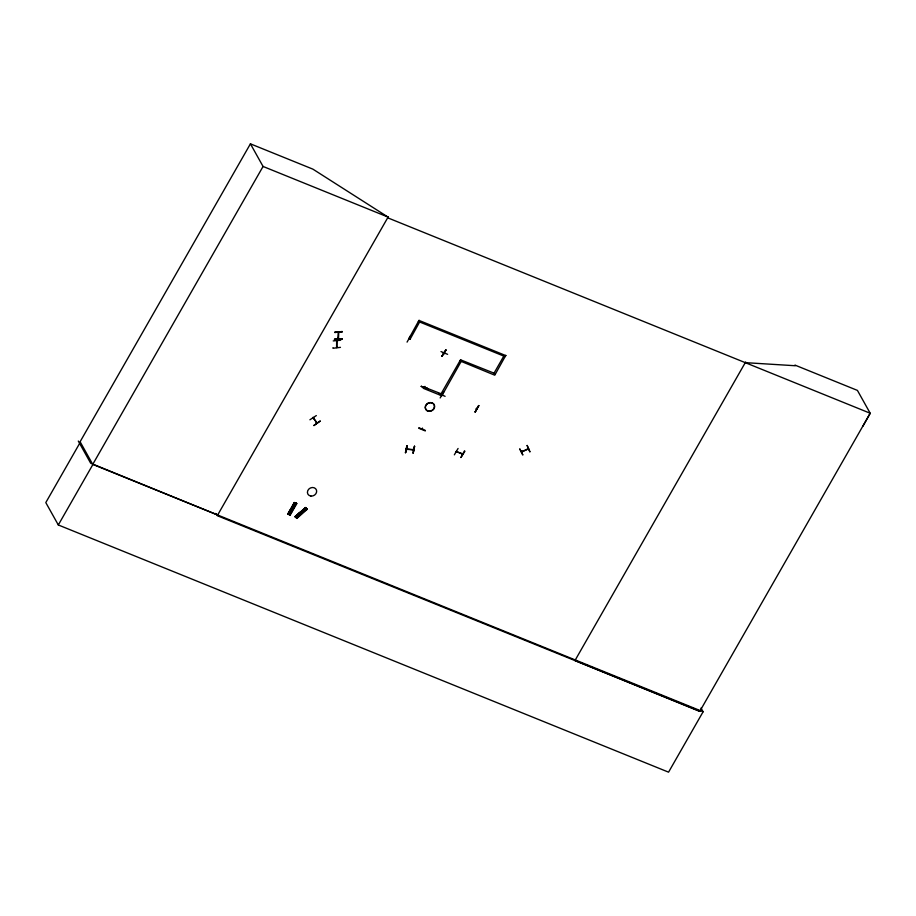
<?xml version="1.0" encoding="UTF-8"?>
<svg xmlns="http://www.w3.org/2000/svg" width="916" height="916" viewBox="0 0 916 916"><rect width="100%" height="100%" fill="white"/><g stroke="black" fill="none" stroke-linecap="round" stroke-linejoin="round"><path stroke-width="1.37" d="M441.42 394.716L442.039 394.922M334.477 339.309L342.046 338.817L334.477 339.264M334.821 332.554L342.286 331.546L334.832 332.176M336.596 347.507L336.664 340.374M336.641 346.832L336.87 347.576L336.939 340.97M338.508 332.519L338.416 332.256M337.935 338.68L338.233 331.924M338.21 338.382L338.451 339.126L338.737 332.851M424.452 386.861C425.013 387.044 425.287 387.811 424.91 386.403M444.443 353.152L443.813 353.771L444.26 352.832M528.12 448.313L528.452 448.977L528.223 448.336M338.027 338.05L338.164 339.057M333.229 340.912L340.695 340.26M406.796 445.897L405.422 452.825L407.07 445.909M407.082 445.749L405.685 452.676M407.208 449.241L406.532 449.275M412.898 449.561L413.54 449.287M414.421 446.172L413.162 453.271L414.605 446.344M444.42 353.255L443.596 352.523C444.02 354.091 442.428 352.11 443.779 352.843M527.593 448.622L528.44 448.943M313.123 417.971L317.119 423.1M312.94 417.639L313.455 418.452L313.341 417.685M316.902 422.688L316.489 422.23M421.28 386.38L427.978 388.728L421.291 386.357M427.909 388.796L421.291 386.403M418.818 428.253L425.299 430.932M418.91 427.761L425.379 430.451M441.97 395.185L441.569 394.613M701.003 708.034L703.099 711.766L668.565 772.165L58.315 524.971L92.848 464.572L80.104 441.752L250.423 143.835L312.883 169.139L387.995 217.058L387.594 217.768L870.2 413.253L862.883 426.249M80.333 442.176L45.8 502.586L58.315 524.971M250.423 143.835L263.064 166.46L92.745 464.378L703.099 711.766M263.064 166.46L388.086 217.092L217.275 515.685L699.881 711.182L870.2 413.253L857.422 390.399L794.962 365.095L795.328 365.747L745.269 362.644M387.686 217.802L388.086 217.092M289.445 514.815L296.051 503.25L289.456 514.826L290.177 515.124L296.818 503.56L294.322 502.529L287.716 514.105L288.437 514.403L294.608 502.655M288.139 514.277L294.334 502.541M287.99 514.22L295.055 502.838M289.571 514.826L296.097 503.273M289.731 514.941L296.383 503.25M409.486 338.714L409.601 339.401L408.811 338.783L419.07 320.222M408.754 338.828L410.025 339.344L419.631 321.985M461.183 361.385L441.81 395.804L423.203 388.27L423.765 386.747M460.634 359.622L440.39 395.014M459.912 360.87L494.755 375.194L505.792 355.351M454.347 454.828L458.08 448.474M456.66 451.725L456.763 451.405M460.931 457.508L464.927 451.233M460.943 457.485L464.481 450.924M745.67 361.946L574.95 660.573L699.744 711.423M407.059 342.115L410.7 335.588M408.605 338.542L409.017 339.206L408.868 338.531M441.901 356.118L446.012 350.038M446 350.015L441.959 356.267L445.737 349.901M447.615 354.332L440.997 351.584M438.661 393.536L445.107 396.319M440.172 397.945L443.871 391.567M422.574 428.345L421.967 428.894M442.691 395.185L442.417 394.865M476.709 408.353L476.515 408.673M478.702 405.559L475.072 412.108L478.667 405.536M313.077 417.833L313.524 417.81M422.425 428.619L422.425 429.306L421.978 428.734M521.582 452.057L522.143 451.256M297.757 517.208L296.154 515.628L295.112 516.555L295.639 517.151L305.978 507.956L305.475 507.487L307.078 509.09M296.899 515.09L297.906 514.082L299.555 515.731M298.879 513.338L299.887 512.33L301.478 513.899M305.715 507.762L295.605 517.128L295.089 516.613L305.555 507.533M295.296 516.819L305.658 507.693M295.479 516.967L305.784 507.796M306.471 508.437L305.887 508.048M296.578 518.09L306.757 508.758L307.238 509.273L296.887 518.399L295.158 516.635M296.36 517.884L306.906 508.861M406.349 448.955L413.792 449.687M519.841 449.035L522.853 455.012L519.841 449.058M521.628 451.748L528.406 448.668M456.317 451.565L462.546 453.752M309.917 419.791L316.341 415.566M316.547 422.333L316.879 423.318L316.272 422.379M320.119 420.982L313.97 425.631M522.246 451.828L521.914 451.164M521.318 451.519L521.662 452.023L528.498 448.874M529.929 451.737L527.147 445.474M409.578 339.355L408.994 339.115M476.331 408.536L476.915 408.776M527.96 449.161L527.639 448.531M521.696 452.035L521.433 451.382M313.455 418.452L312.894 417.513M413.654 449.962L406.303 449.184M334.718 332.371L342.275 331.924M334.569 339.481L342.034 338.897M334.558 339.802L342.023 339.172M413.082 453.088L414.57 446.332M409.223 338.851L409.773 339.16M419.23 320.508L505.941 355.637M460.782 359.908L495.316 373.671M423.925 387.021L441.111 393.777M456.008 451.462L462.362 454.073M293.761 503.697L295.925 504.579M290.876 508.735L293.005 509.525M296.2 503.273L296.795 503.548M478.85 405.742L475.152 412.12M215.26 513.452L217.676 514.987L90.684 463.244L78.284 441.031M462.088 454.221L462.088 453.569M476.251 408.822L476.503 408.708M313.409 417.776L317.062 423.112M304.421 508.426L306.024 509.994M298.834 513.258L300.437 514.826M296.853 515.01L298.456 516.59M320.211 421.154L313.81 425.413M505.071 356.599L418.36 321.47M503.811 356.084L494.045 373.155M444.042 352.74L444.443 353.313M443.401 352.843L444.042 353.862M441.168 395.162L441.661 395.701L441.203 395.254M422.345 428.253L422.31 428.871M407.025 448.92L407.299 449.561M332.909 347.714L333 348.286L340.454 347.347M313.112 417.364L313.719 418.291M292.33 510.704L290.212 509.903M290.624 513.704L288.494 512.903M289.948 514.884L287.819 514.082M527.124 445.474L529.837 451.806M291.048 509.617C291.815 511.483 292.616 508.014 291.048 509.617M299.635 513.464C300.15 515.399 301.41 512.021 299.635 513.464M291.735 511.746L289.571 510.865L291.735 511.746M291.07 512.926L288.895 512.044L291.116 512.994M428.791 411.284A4.798 4.156 -29.2 0 0 434.436 405.33A4.798 4.156 -29.2 0 0 426.627 404.38A4.798 4.156 -29.2 0 0 428.791 411.284M428.722 411.135A4.786 4.145 -29.2 0 0 434.344 405.204A4.786 4.145 -29.2 0 0 426.558 404.254A4.786 4.145 -29.2 0 0 428.722 411.135M310.89 496.06A4.775 4.145 -29.2 0 0 316.501 490.14A4.775 4.145 -29.2 0 0 308.726 489.178A4.775 4.145 -29.2 0 0 310.89 496.06"/></g></svg>
